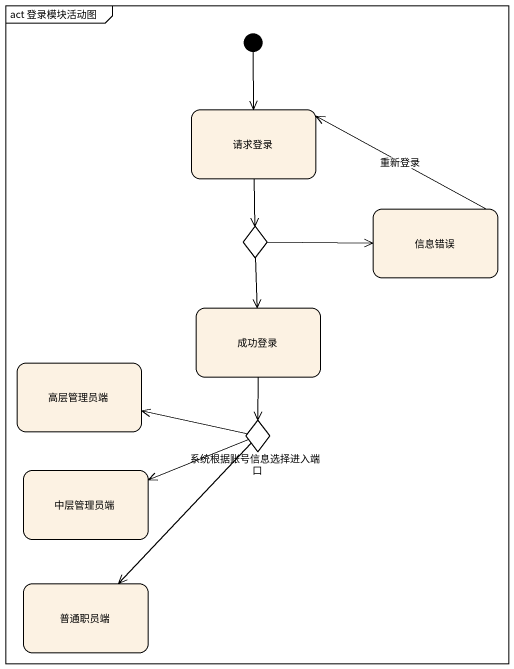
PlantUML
@startuml
mainframe act 登录模块活动图
hide empty description
state 请求登录
state choice1 <<choice>>
state 信息错误
state 成功登录
state 高层管理员端
state 系统根据账号信息选择进入端口 <<choice>>
state 中层管理员端
state 普通职员端
[*] --> 请求登录
请求登录 --> choice1
choice1 -right-> 信息错误
choice1 --> 成功登录
信息错误 -left-> 请求登录 : 重新登录
成功登录 --> 系统根据账号信息选择进入端口
系统根据账号信息选择进入端口 -left-> 高层管理员端
系统根据账号信息选择进入端口 -left-> 中层管理员端
系统根据账号信息选择进入端口 --> 普通职员端
@enduml
